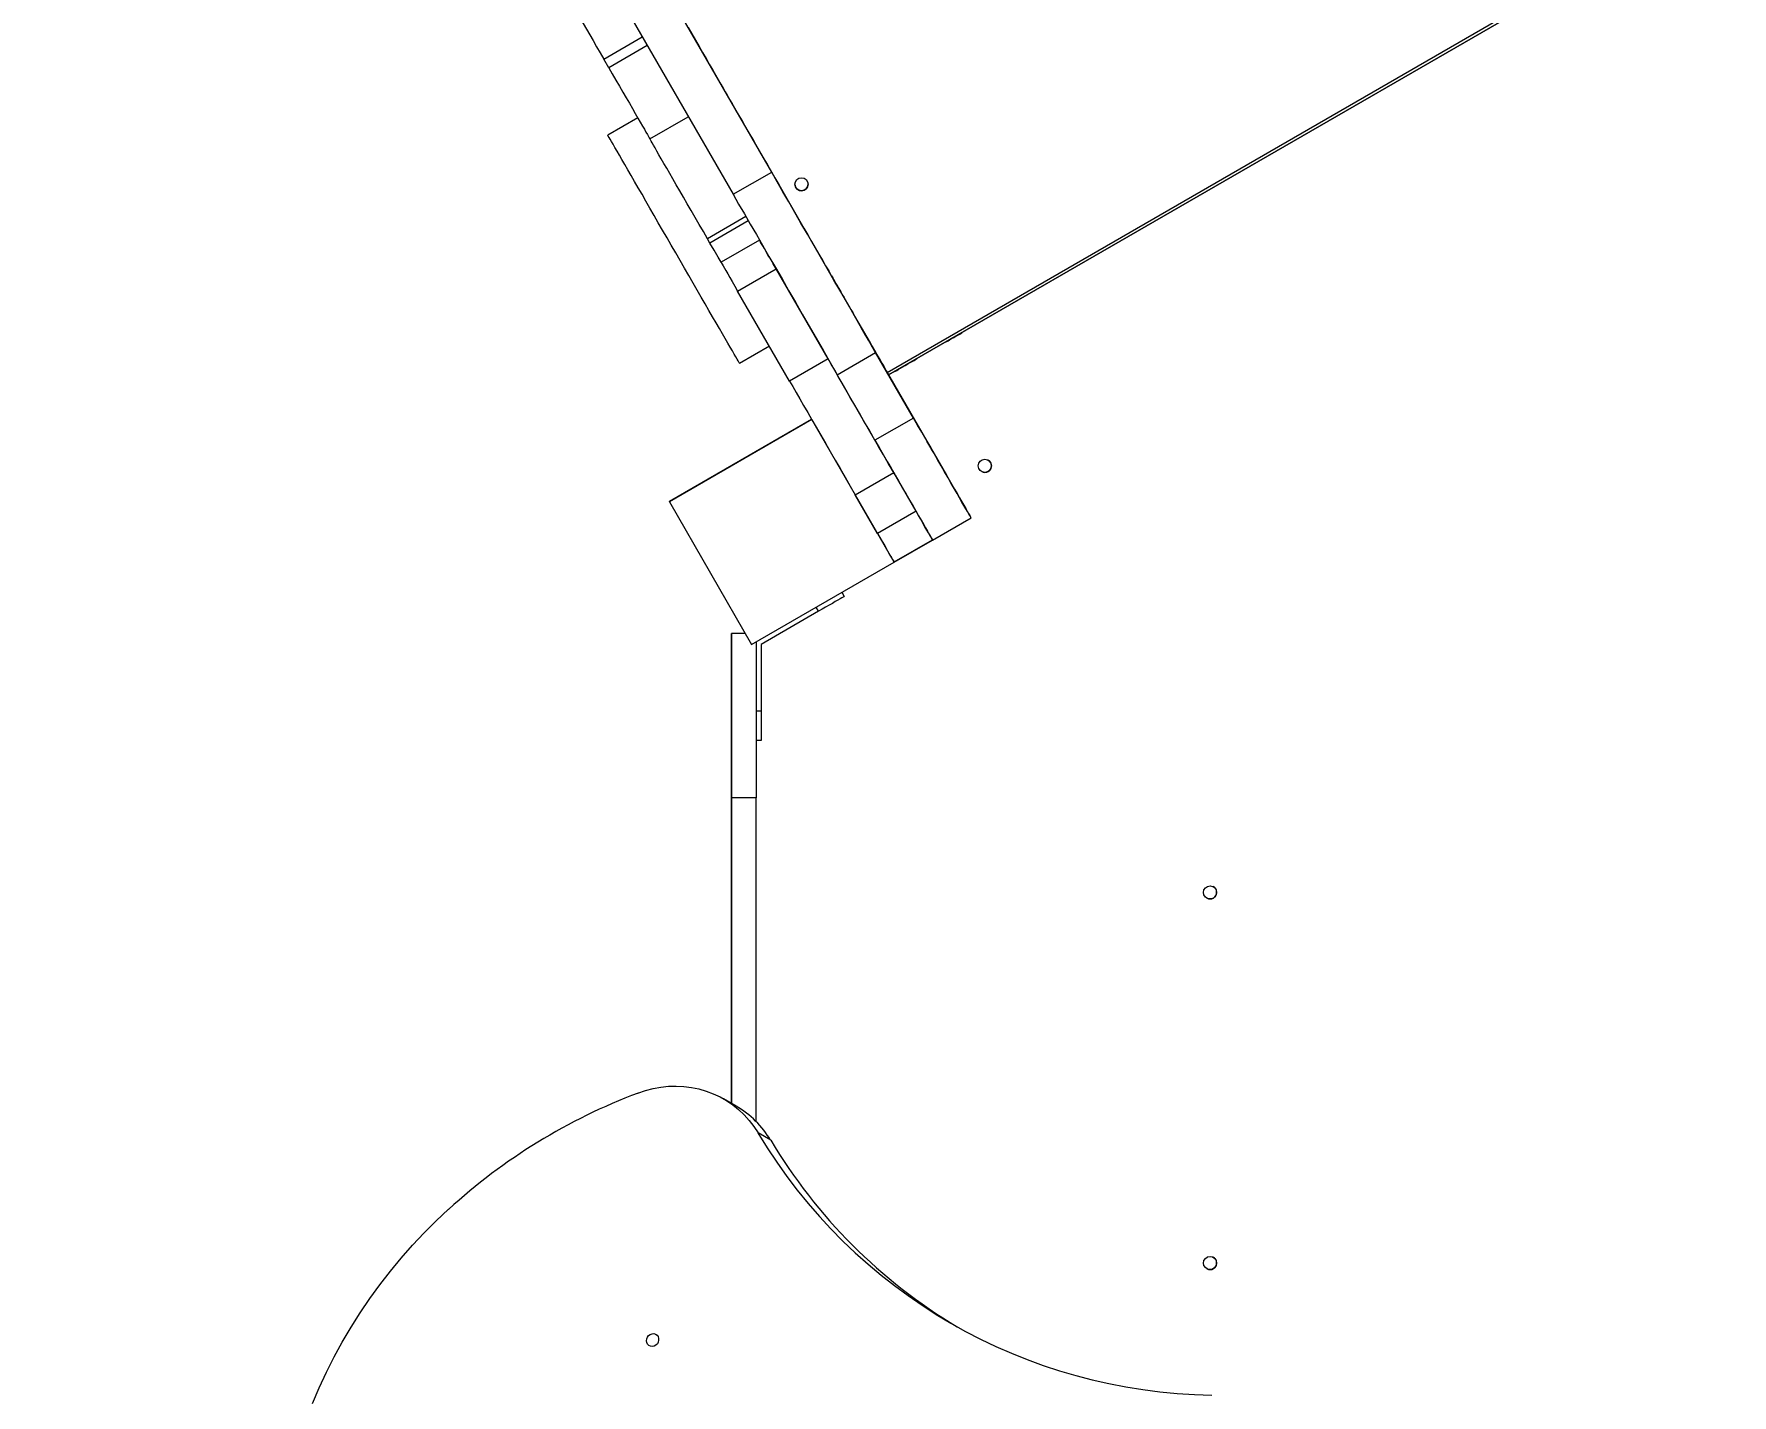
# Model space of a CAD drawing. Header units: millimetres. Extents: x -5909 to 4594, y -5663 to 3899.
# Drawn here: x -1956 to -924, y 181 to 1008 of the extents above; entities that cross this region are included whole.
import ezdxf

# ---------------------------------------------------------------- set-up
doc = ezdxf.new("R2010")
doc.units = ezdxf.units.MM
for name, color, linetype in [('DIKOM_ОБЪЕКТ', 7, 'Continuous'), ('DIKOM_РАЗМЕР_ЗОНА', 7, 'Continuous'), ('DIKOM_РАЗМЕР_ОБЪЕКТА', 7, 'Continuous')]:
    doc.layers.add(name, color=color, linetype=linetype)
doc.styles.add('style1', font='arial.ttf', dxfattribs={"width": 0.8})
doc.dimstyles.new('1-50', dxfattribs={"dimtxt": 300, "dimasz": 200, "dimexe": 100, "dimexo": 0, "dimgap": 100, "dimtad": 1, "dimdec": 0, "dimtxsty": 'style1', "dimcen": 0, "dimclrd": 7, "dimclre": 7, "dimadec": 1, "dimazin": 2, "dimtfac": 1, "dimtdec": 0, "dimtmove": 0, "dimatfit": 3, "dimfxl": 0, "dimlwd": 25, "dimlwe": 18, "dimarcsym": 0})

# ---------------------------------------------------------------- blocks, each defined once
blk = doc.blocks.new('*D10')
at = {"layer": 'Defpoints', "color": 0, "transparency": 16777216}
for p in [(-1401.9, 2033.3), (-4629.1, -2092), (-1925.6, -2092)]:
    blk.add_point(p, dxfattribs=at)
at = {"layer": 'DIKOM_РАЗМЕР_ОБЪЕКТА', "color": 7, "lineweight": 18, "transparency": 16777216}
for p, q in [((-1401.9, 2033.3), (-4729.1, 2033.3)), ((-1925.6, -2092), (-4729.1, -2092))]:
    blk.add_line(p, q, dxfattribs=at)
at = {"layer": 'DIKOM_РАЗМЕР_ОБЪЕКТА', "color": 7, "lineweight": 25, "transparency": 16777216}
blk.add_line((-4629.1, 1833.3), (-4629.1, -1892), dxfattribs=at)
at = {"layer": 'DIKOM_РАЗМЕР_ОБЪЕКТА', "color": 7, "transparency": 16777216}
for points in [[(-4662.4, 1833.3), (-4595.7, 1833.3), (-4629.1, 2033.3)], [(-4662.4, -1892), (-4595.7, -1892), (-4629.1, -2092)]]:
    blk.add_solid(points, dxfattribs=at)
at = {"layer": 'DIKOM_РАЗМЕР_ОБЪЕКТА', "color": 0, "transparency": 16777216, "insert": (-4882.2, 327.8), "char_height": 300, "attachment_point": 5, "rotation": 90, "style": 'style1'}
blk.add_mtext('4100', dxfattribs=at)
blk = doc.blocks.new('*D11')
at = {"layer": 'Defpoints', "color": 0, "transparency": 16777216}
for p in [(-5459, 3899.3), (-1035.9, 3899.3), (-1992.5, -4208.1)]:
    blk.add_point(p, dxfattribs=at)
at = {"layer": 'DIKOM_РАЗМЕР_ЗОНА', "color": 7, "lineweight": 18, "transparency": 16777216}
for p, q in [((-1035.9, 3899.3), (-5559, 3899.3)), ((-1992.5, -4208.1), (-5559, -4208.1))]:
    blk.add_line(p, q, dxfattribs=at)
at = {"layer": 'DIKOM_РАЗМЕР_ЗОНА', "color": 7, "lineweight": 25, "transparency": 16777216}
blk.add_line((-5459, -4008.1), (-5459, 3699.3), dxfattribs=at)
at = {"layer": 'DIKOM_РАЗМЕР_ЗОНА', "color": 7, "transparency": 16777216}
for points in [[(-5492.3, 3699.3), (-5425.7, 3699.3), (-5459, 3899.3)], [(-5492.3, -4008.1), (-5425.7, -4008.1), (-5459, -4208.1)]]:
    blk.add_solid(points, dxfattribs=at)
at = {"layer": 'DIKOM_РАЗМЕР_ЗОНА', "color": 0, "transparency": 16777216, "insert": (-5712.2, 125.3), "char_height": 300, "attachment_point": 5, "rotation": 90, "style": 'style1'}
blk.add_mtext('8100', dxfattribs=at)

msp = doc.modelspace()

# ---------------------------------------------------------------- linework, layer by layer
at = {"layer": 'DIKOM_ОБЪЕКТ', "color": 7, "linetype": 'Continuous', "lineweight": 15}
for p, q in [((-1507.6, 924.3), (-1856.7, 1528.8)), ((-1880.1, 1515.3), (-1531, 910.8)), ((-1437.4, 802.6), (-924.7, 1098.6)), ((-1436.5, 801), (-923.8, 1097)), ((-1436.5, 801), (-923.8, 1097)), ((-923.8, 1097), (-1436.5, 801)), ((-1609.6, 992.9), (-1586.3, 1006.4)), ((-1606.6, 987.7), (-1609.6, 992.9)), ((-1583.3, 1001.2), (-1606.6, 987.7)), ((-1531.4, 965.4), (-1531.4, 965.4)), ((-1589, 957.3), (-1607.2, 946.8)), ((-1581.6, 944.5), (-1558.3, 957.9)), ((-1531, 910.8), (-1507.6, 924.3)), ((-1498.4, 908.2), (-1495.4, 903)), ((-1523.3, 897.3), (-1546.6, 883.8)), ((-1521.8, 894.7), (-1545.1, 881.2)), ((-1545.1, 881.2), (-1546.6, 883.8)), ((-1515, 883), (-1538.4, 869.5)), ((-1528.3, 852), (-1504.9, 865.5)), ((-1473.3, 810.8), (-1504.9, 865.5)), ((-1496.7, 797.3), (-1528.3, 852)), ((-1462.4, 845.9), (-1462.4, 845.9)), ((-1462.4, 845.9), (-1462.4, 845.9)), ((-1457.2, 836.8), (-1447.8, 820.6)), ((-1527.2, 808.2), (-1509, 818.7)), ((-1473.3, 810.8), (-1496.7, 797.3)), ((-1467.8, 801.2), (-1444.4, 814.7)), ((-1421.4, 774.8), (-1444.4, 814.7)), ((-1444.8, 761.3), (-1467.8, 801.2)), ((-1438, 803.6), (-1401.4, 740.2)), ((-1421.4, 774.8), (-1444.8, 761.3)), ((-1483.3, 774), (-1569.8, 724.1)), ((-1483.2, 773.9), (-1569.8, 723.9)), ((-1483.2, 773.9), (-1483.2, 774)), ((-1433.2, 687.3), (-1483.2, 773.9)), ((-1456.8, 728.2), (-1433.4, 741.7)), ((-1419.8, 718.2), (-1433.4, 741.7)), ((-1569.8, 723.9), (-1569.8, 724.1)), ((-1569.8, 723.9), (-1519.8, 637.3)), ((-1443.2, 704.7), (-1456.8, 728.2)), ((-1419.8, 718.2), (-1443.2, 704.7)), ((-1409.8, 700.7), (-1386.4, 714.2)), ((-1386.4, 714.2), (-1386.4, 714.2)), ((-1433.2, 687.4), (-1409.8, 700.9)), ((-1433.1, 687.2), (-1409.8, 700.7)), ((-1409.8, 700.9), (-1409.8, 700.9)), ((-1519.8, 637.3), (-1433.2, 687.3)), ((-1433.2, 687.3), (-1433.2, 687.4)), ((-1433.2, 687.4), (-1433.1, 687.2)), ((-1465, 669), (-1463.6, 666.4)), ((-1479.1, 657.4), (-1514, 637.2)), ((-1479.1, 657.4), (-1480.6, 660)), ((-1532, 644), (-1532, 644)), ((-1523.7, 644), (-1532, 644)), ((-1523.7, 644), (-1532, 644)), ((-1514, 637.2), (-1514, 597)), ((-1517, 597), (-1514, 597)), ((-1514, 579), (-1517, 579)), ((-1532.1, 544), (-1532.1, 358.4)), ((-1517, 544), (-1532, 544)), ((-1532, 358.3), (-1532, 544)), ((-1517, 347.3), (-1517, 544)), ((-1532, 524), (-1532, 524)), ((-1532, 424), (-1532, 424)), ((-1532, 424), (-1532, 424)), ((-1529.1, 356.7), (-1536.8, 361.1)), ((-1508.2, 336), (-1515.9, 340.5))]:
    msp.add_line(p, q, dxfattribs=at)
at = {"layer": 'DIKOM_ОБЪЕКТ', "color": 7, "linetype": 'Continuous', "lineweight": 15, "flags": 128}
for points in [[(-1634.6, 1036.2), (-1634.5, 1036.1), (-1634.3, 1035.6), (-1633.8, 1034.8), (-1633.1, 1033.6), (-1632.3, 1032.2), (-1631.3, 1030.4), (-1630.1, 1028.4), (-1628.8, 1026.1), (-1627.3, 1023.6), (-1625.7, 1020.8), (-1624, 1017.8), (-1622.1, 1014.6), (-1620.2, 1011.2), (-1618.2, 1007.8), (-1616.1, 1004.2), (-1614, 1000.5), (-1611.8, 996.7), (-1609.6, 992.9)], [(-1558.4, 1012.2), (-1556.1, 1008.3), (-1553.9, 1004.5), (-1551.7, 1000.7), (-1549.6, 997), (-1547.5, 993.4), (-1545.5, 989.9), (-1543.6, 986.6), (-1541.8, 983.4), (-1540.1, 980.5), (-1538.5, 977.8), (-1537.1, 975.3), (-1535.8, 973), (-1534.6, 971), (-1533.6, 969.3), (-1532.8, 967.9), (-1532.2, 966.8), (-1531.7, 966), (-1531.5, 965.6), (-1531.4, 965.4)], [(-1606.6, 987.7), (-1604.5, 984), (-1602.3, 980.2), (-1600.2, 976.5), (-1598.1, 972.9), (-1596.1, 969.4), (-1594.1, 966.1), (-1592.3, 962.9), (-1590.6, 959.9), (-1589, 957.1), (-1587.5, 954.6), (-1586.2, 952.3), (-1585, 950.3), (-1584, 948.5), (-1583.1, 947.1), (-1582.5, 945.9), (-1582, 945.1), (-1581.7, 944.6), (-1581.6, 944.5)], [(-1531.4, 965.4), (-1531.3, 965.2), (-1531, 964.7), (-1530.5, 964), (-1529.9, 962.8), (-1529.1, 961.4), (-1528.1, 959.7), (-1527, 957.7), (-1525.6, 955.5), (-1524.2, 952.9), (-1522.6, 950.1), (-1520.8, 947.1), (-1518.9, 943.9), (-1517, 940.4), (-1514.9, 936.8), (-1512.7, 933), (-1510.4, 929.1), (-1508.1, 925.1), (-1505.7, 920.9), (-1503.3, 916.7), (-1500.8, 912.5), (-1498.4, 908.2)], [(-1527.2, 808.2), (-1527.3, 808.4), (-1527.6, 808.8), (-1528, 809.6), (-1528.6, 810.7), (-1529.4, 812), (-1530.4, 813.7), (-1531.5, 815.6), (-1532.8, 817.9), (-1534.2, 820.4), (-1535.8, 823.1), (-1537.5, 826.1), (-1539.4, 829.3), (-1541.4, 832.7), (-1543.5, 836.4), (-1545.7, 840.2), (-1548, 844.2), (-1550.4, 848.3), (-1552.8, 852.6), (-1555.4, 856.9), (-1557.9, 861.4), (-1560.6, 866), (-1563.2, 870.5), (-1565.9, 875.2), (-1568.6, 879.8), (-1571.2, 884.4), (-1573.9, 889), (-1576.5, 893.5), (-1579.1, 898), (-1581.6, 902.4), (-1584.1, 906.6), (-1586.4, 910.8), (-1588.7, 914.8), (-1590.9, 918.6), (-1593, 922.2), (-1595, 925.6), (-1596.9, 928.9), (-1598.6, 931.9), (-1600.2, 934.6), (-1601.6, 937.1), (-1602.9, 939.3), (-1604, 941.3), (-1605, 942.9), (-1605.8, 944.3), (-1606.4, 945.4), (-1606.9, 946.1), (-1607.1, 946.6), (-1607.2, 946.8)], [(-1546.6, 883.8), (-1549.1, 888.2), (-1551.6, 892.5), (-1554.1, 896.7), (-1556.5, 900.9), (-1558.9, 905), (-1561.2, 909), (-1563.4, 912.9), (-1565.6, 916.6), (-1567.6, 920.2), (-1569.6, 923.5), (-1571.4, 926.7), (-1573.1, 929.6), (-1574.7, 932.4), (-1576.1, 934.8), (-1577.4, 937), (-1578.5, 939), (-1579.4, 940.6), (-1580.2, 942), (-1580.8, 943.1), (-1581.3, 943.8), (-1581.5, 944.3), (-1581.6, 944.5)], [(-1444.4, 814.7), (-1448.7, 822.1), (-1452.9, 829.5), (-1457.2, 836.9), (-1461.4, 844.2), (-1465.6, 851.5), (-1469.8, 858.7), (-1473.9, 865.8), (-1478, 872.9), (-1482, 879.8), (-1485.9, 886.6), (-1489.8, 893.3), (-1493.5, 899.8), (-1497.2, 906.2), (-1500.8, 912.4), (-1504.3, 918.4), (-1507.6, 924.3)], [(-1531, 910.8), (-1527.7, 904.9), (-1524.2, 898.9), (-1520.6, 892.7), (-1516.9, 886.3), (-1513.1, 879.8), (-1509.3, 873.1), (-1505.3, 866.3), (-1501.3, 859.4), (-1497.3, 852.3), (-1493.2, 845.2), (-1489, 838), (-1484.8, 830.7), (-1480.6, 823.4), (-1476.3, 816), (-1472, 808.6), (-1467.8, 801.2)], [(-1495.4, 903), (-1492.9, 898.8), (-1490.5, 894.5), (-1488, 890.3), (-1485.6, 886.2), (-1483.3, 882.1), (-1481.1, 878.2), (-1478.9, 874.4), (-1476.8, 870.8), (-1474.8, 867.4), (-1472.9, 864.2), (-1471.2, 861.1), (-1469.6, 858.3), (-1468.1, 855.8), (-1466.8, 853.5), (-1465.6, 851.5), (-1464.7, 849.8), (-1463.8, 848.4), (-1463.2, 847.3), (-1462.7, 846.5), (-1462.5, 846), (-1462.4, 845.9)], [(-1538.4, 869.5), (-1540.2, 872.6), (-1542.6, 876.9), (-1545.1, 881.2)], [(-1504.9, 865.5), (-1506.6, 868.5), (-1508.2, 871.3), (-1509.7, 873.7), (-1510.9, 875.9), (-1512, 877.9), (-1513, 879.5), (-1513.7, 880.8), (-1514.3, 881.8), (-1514.6, 882.3)], [(-1538.4, 869.5), (-1538.3, 869.4), (-1538.1, 869), (-1537.7, 868.3), (-1537.1, 867.3), (-1536.3, 866), (-1535.4, 864.4), (-1534.3, 862.4), (-1533, 860.2), (-1531.6, 857.8), (-1530, 855), (-1528.3, 852)], [(-1471.3, 861.3), (-1471.2, 861.2), (-1470.9, 860.7), (-1470.5, 860), (-1470, 859.1), (-1469.4, 858.1), (-1468.9, 857.1), (-1468.3, 856.1), (-1467.8, 855.3), (-1467.5, 854.7), (-1467.3, 854.4), (-1467.3, 854.4), (-1467.5, 854.7), (-1467.8, 855.3), (-1468.3, 856.1), (-1468.9, 857.1), (-1469.4, 858.1), (-1470, 859.1), (-1470.5, 860), (-1470.9, 860.7), (-1471.2, 861.2), (-1471.3, 861.3)], [(-1462.4, 845.9), (-1462.3, 845.7), (-1462, 845.3), (-1461.6, 844.5), (-1461, 843.5), (-1460.3, 842.2), (-1459.4, 840.7), (-1458.3, 838.9), (-1457.2, 836.8)], [(-1453, 829.6), (-1452.9, 829.4), (-1452.6, 828.9), (-1452.2, 828.2), (-1451.7, 827.4), (-1451.1, 826.3), (-1450.5, 825.3), (-1450, 824.4), (-1449.5, 823.5), (-1449.2, 823), (-1449, 822.7), (-1449, 822.7), (-1449.2, 823), (-1449.5, 823.5), (-1450, 824.4), (-1450.5, 825.3), (-1451.1, 826.3), (-1451.7, 827.4), (-1452.2, 828.2), (-1452.6, 828.9), (-1452.9, 829.4), (-1453, 829.6)], [(-1401.8, 821), (-1401.7, 821.1), (-1401.2, 821.4), (-1400.4, 821.8), (-1399.4, 822.4), (-1398.2, 823.1), (-1396.9, 823.8), (-1395.6, 824.6), (-1394.4, 825.3), (-1393.3, 825.9), (-1392.4, 826.4), (-1391.8, 826.8), (-1391.5, 827), (-1391.5, 827), (-1391.8, 826.8), (-1392.4, 826.4), (-1393.3, 825.9), (-1394.4, 825.3), (-1395.6, 824.6), (-1396.9, 823.8), (-1398.2, 823.1), (-1399.4, 822.4), (-1400.4, 821.8), (-1401.2, 821.4), (-1401.7, 821.1), (-1401.8, 821)], [(-1447.8, 820.6), (-1446.7, 818.8), (-1445.6, 816.8), (-1444.4, 814.8), (-1443.2, 812.7), (-1441.9, 810.5), (-1440.6, 808.2), (-1439.3, 806), (-1438, 803.6)], [(-1447.2, 819.6), (-1447.1, 819.5), (-1446.9, 819), (-1446.5, 818.3), (-1446, 817.4), (-1445.4, 816.4), (-1444.8, 815.4), (-1444.2, 814.4), (-1443.8, 813.6), (-1443.4, 813), (-1443.2, 812.7), (-1443.2, 812.7), (-1443.4, 813), (-1443.8, 813.6), (-1444.2, 814.4), (-1444.8, 815.4), (-1445.4, 816.4), (-1446, 817.4), (-1446.5, 818.3), (-1446.9, 819), (-1447.1, 819.5), (-1447.2, 819.6)], [(-1433.4, 741.7), (-1436.5, 747), (-1439.6, 752.4), (-1442.6, 757.6), (-1445.6, 762.8), (-1448.6, 768), (-1451.5, 773), (-1454.3, 777.9), (-1457.1, 782.7), (-1459.8, 787.3), (-1462.3, 791.8), (-1464.8, 796), (-1467.1, 800.1), (-1469.3, 803.9), (-1471.4, 807.5), (-1473.3, 810.8)], [(-1433, 803), (-1432.8, 803.1), (-1432.4, 803.4), (-1431.6, 803.8), (-1430.6, 804.4), (-1429.3, 805.1), (-1427.9, 805.9), (-1426.4, 806.8), (-1424.9, 807.7), (-1423.5, 808.5), (-1422.2, 809.3), (-1421, 809.9), (-1420.1, 810.4), (-1419.5, 810.8), (-1419.2, 811), (-1419.2, 811), (-1419.5, 810.8), (-1420.1, 810.4), (-1421, 809.9), (-1422.2, 809.3), (-1423.5, 808.5), (-1424.9, 807.7), (-1426.4, 806.8), (-1427.9, 805.9), (-1429.3, 805.1), (-1430.6, 804.4), (-1431.6, 803.8), (-1432.4, 803.4), (-1432.8, 803.1), (-1433, 803)], [(-1496.7, 797.3), (-1494.8, 794), (-1492.7, 790.4), (-1490.5, 786.6), (-1488.2, 782.5), (-1485.7, 778.3), (-1483.1, 773.8), (-1480.5, 769.2), (-1477.7, 764.4), (-1474.9, 759.5), (-1472, 754.5), (-1469, 749.3), (-1466, 744.1), (-1463, 738.9), (-1459.9, 733.5), (-1456.8, 728.2)], [(-1386.4, 714.2), (-1386.5, 714.4), (-1386.7, 714.8), (-1387.2, 715.6), (-1387.8, 716.7), (-1388.6, 718), (-1389.5, 719.7), (-1390.7, 721.6), (-1391.9, 723.8), (-1393.4, 726.3), (-1394.9, 729), (-1396.6, 732), (-1398.5, 735.1), (-1400.4, 738.5), (-1402.5, 742.1), (-1404.6, 745.8), (-1406.8, 749.7), (-1409.1, 753.7), (-1411.5, 757.8), (-1413.9, 762), (-1416.4, 766.2), (-1418.9, 770.5), (-1421.4, 774.8)], [(-1444.8, 761.3), (-1442.3, 757), (-1439.8, 752.7), (-1437.3, 748.5), (-1434.9, 744.3), (-1432.5, 740.2), (-1430.2, 736.2), (-1428, 732.3), (-1425.8, 728.6), (-1423.8, 725), (-1421.8, 721.6), (-1420, 718.5), (-1418.3, 715.5), (-1416.7, 712.8), (-1415.3, 710.3), (-1414, 708.1), (-1412.9, 706.2), (-1412, 704.5), (-1411.2, 703.2), (-1410.6, 702.1), (-1410.1, 701.3), (-1409.8, 700.9), (-1409.8, 700.7)], [(-1413.4, 761), (-1413.3, 760.8), (-1413, 760.4), (-1412.6, 759.7), (-1412.1, 758.8), (-1411.5, 757.8), (-1410.9, 756.8), (-1410.4, 755.8), (-1409.9, 755), (-1409.6, 754.4), (-1409.4, 754.1), (-1409.4, 754.1), (-1409.6, 754.4), (-1409.9, 755), (-1410.4, 755.8), (-1410.9, 756.8), (-1411.5, 757.8), (-1412.1, 758.8), (-1412.6, 759.7), (-1413, 760.4), (-1413.3, 760.8), (-1413.4, 761)], [(-1413.4, 761), (-1413.3, 760.9), (-1413, 760.4), (-1412.6, 759.7), (-1412.1, 758.8), (-1411.5, 757.8), (-1410.9, 756.8), (-1410.4, 755.8), (-1409.9, 755), (-1409.6, 754.4), (-1409.4, 754.1), (-1409.4, 754.1), (-1409.6, 754.4), (-1409.9, 755), (-1410.4, 755.8), (-1410.9, 756.8), (-1411.5, 757.8), (-1412.1, 758.8), (-1412.6, 759.7), (-1413, 760.4), (-1413.3, 760.9), (-1413.4, 761)], [(-1436.8, 747.5), (-1436.7, 747.3), (-1436.4, 746.9), (-1436, 746.2), (-1435.5, 745.3), (-1434.9, 744.3), (-1434.3, 743.2), (-1433.8, 742.3), (-1433.3, 741.5), (-1433, 740.9), (-1432.8, 740.6), (-1432.8, 740.6), (-1433, 740.9), (-1433.3, 741.5), (-1433.8, 742.3), (-1434.3, 743.2), (-1434.9, 744.3), (-1435.5, 745.3), (-1436, 746.2), (-1436.4, 746.9), (-1436.7, 747.3), (-1436.8, 747.5)], [(-1401.4, 740.2), (-1399.7, 737.3), (-1398, 734.4), (-1396.4, 731.6), (-1394.9, 729), (-1393.4, 726.4), (-1392, 724), (-1390.8, 721.9), (-1389.6, 719.9), (-1388.7, 718.2), (-1387.9, 716.8), (-1387.2, 715.7), (-1386.7, 714.9), (-1386.5, 714.4), (-1386.4, 714.2)], [(-1409.8, 700.9), (-1409.9, 701), (-1410.2, 701.6), (-1410.7, 702.4), (-1411.4, 703.6), (-1412.3, 705.1), (-1413.3, 706.8), (-1414.4, 708.8), (-1415.7, 711), (-1417, 713.3), (-1418.4, 715.7), (-1419.8, 718.2)], [(-1443.2, 704.7), (-1441.8, 702.2), (-1440.4, 699.8), (-1439.1, 697.5), (-1437.8, 695.3), (-1436.7, 693.3), (-1435.7, 691.6), (-1434.8, 690.1), (-1434.1, 688.9), (-1433.6, 688.1), (-1433.3, 687.5), (-1433.2, 687.4)], [(-1463.6, 666.4), (-1463.7, 666.3), (-1464.2, 666), (-1465, 665.6), (-1466, 665), (-1467.4, 664.2), (-1468.9, 663.3), (-1470.7, 662.2), (-1472.7, 661.1), (-1474.8, 659.9), (-1476.9, 658.7), (-1479.1, 657.4)], [(-1532.1, 544), (-1532.1, 550), (-1532.1, 556.1), (-1532.1, 562), (-1532.1, 567.9), (-1532.1, 573.8), (-1532.1, 579.5), (-1532.1, 585), (-1532.1, 590.5), (-1532.1, 595.7), (-1532.1, 600.8), (-1532.1, 605.7), (-1532.1, 610.3), (-1532.1, 614.7), (-1532.1, 618.9), (-1532.1, 622.7), (-1532.1, 626.3), (-1532.1, 629.6), (-1532.1, 632.5), (-1532.1, 635.2), (-1532.1, 637.5), (-1532.1, 639.5), (-1532.1, 641.1), (-1532, 642.4), (-1532, 643.3), (-1532, 643.8), (-1532, 644)], [(-1532, 644), (-1532, 643.8), (-1532, 643.3), (-1532, 642.3), (-1532, 641.1), (-1532, 639.5), (-1532, 637.5), (-1532, 635.2), (-1532, 632.5), (-1532, 629.6), (-1532, 626.3), (-1532, 622.7), (-1532, 618.8), (-1532, 614.7), (-1532, 610.3), (-1532, 605.6), (-1532, 600.8), (-1532, 595.7), (-1532, 590.4), (-1532, 585), (-1532, 579.4), (-1532, 573.7), (-1532, 567.9), (-1532, 562), (-1532, 556), (-1532, 550), (-1532, 544)], [(-1517, 639), (-1517, 637.5), (-1517, 635.2), (-1517, 632.5), (-1517, 629.6), (-1517, 626.3), (-1517, 622.7), (-1517, 618.8), (-1517, 614.7), (-1517, 610.3), (-1517, 605.6), (-1517, 600.8), (-1517, 595.7), (-1517, 590.4), (-1517, 585), (-1517, 579.4), (-1517, 573.7), (-1517, 567.9), (-1517, 562), (-1517, 556), (-1517, 550), (-1517, 544)], [(-1532, 603), (-1532, 602.8), (-1532, 602.3), (-1532, 601.5), (-1532, 600.4), (-1532, 599.3), (-1532, 598.1), (-1532, 597), (-1532, 596.1), (-1532, 595.4), (-1532, 595), (-1532, 595), (-1532, 595.4), (-1532, 596.1), (-1532, 597), (-1532, 598.1), (-1532, 599.3), (-1532, 600.4), (-1532, 601.5), (-1532, 602.3), (-1532, 602.8), (-1532, 603)], [(-1532, 603), (-1532, 602.8), (-1532, 602.3), (-1532, 601.5), (-1532, 600.5), (-1532, 599.3), (-1532, 598.1), (-1532, 597), (-1532, 596.1), (-1532, 595.4), (-1532, 595), (-1532, 595), (-1532, 595.4), (-1532, 596.1), (-1532, 597), (-1532, 598.1), (-1532, 599.3), (-1532, 600.5), (-1532, 601.5), (-1532, 602.3), (-1532, 602.8), (-1532, 603)], [(-1514, 597), (-1514, 594.4), (-1514, 591.9), (-1514, 589.5), (-1514, 587.3), (-1514, 585.2), (-1514, 583.4), (-1514, 581.8), (-1514, 580.6), (-1514, 579.7), (-1514, 579.2), (-1514, 579)], [(-1532, 424), (-1532, 424.2), (-1532, 424.7), (-1532, 425.6), (-1532, 426.9), (-1532, 428.4), (-1532, 430.3), (-1532, 432.6), (-1532, 435.1), (-1532, 437.9), (-1532, 441), (-1532, 444.3), (-1532, 447.8), (-1532, 451.5), (-1532, 455.4), (-1532, 459.4), (-1532, 463.5), (-1532, 467.6), (-1532, 471.9), (-1532, 476.1), (-1532, 480.3), (-1532, 484.5), (-1532, 488.6), (-1532, 492.6), (-1532, 496.5), (-1532, 500.2), (-1532, 503.7), (-1532, 507), (-1532, 510.1), (-1532, 512.9), (-1532, 515.4), (-1532, 517.6), (-1532, 519.6), (-1532, 521.1), (-1532, 522.4), (-1532, 523.3), (-1532, 523.8), (-1532, 524)], [(-1532, 524), (-1532, 523.8), (-1532, 523.3), (-1532, 522.4), (-1532, 521.1), (-1532, 519.5), (-1532, 517.6), (-1532, 515.4), (-1532, 512.9), (-1532, 510.1), (-1532, 507), (-1532, 503.7), (-1532, 500.2), (-1532, 496.5), (-1532, 492.6), (-1532, 488.6), (-1532, 484.5), (-1532, 480.3), (-1532, 476.1), (-1532, 471.9), (-1532, 467.6), (-1532, 463.4), (-1532, 459.3), (-1532, 455.3), (-1532, 451.5), (-1532, 447.8), (-1532, 444.3), (-1532, 440.9), (-1532, 437.9), (-1532, 435.1), (-1532, 432.6), (-1532, 430.3), (-1532, 428.4), (-1532, 426.8), (-1532, 425.6), (-1532, 424.7), (-1532, 424.2), (-1532, 424)], [(-1588.9, 364.7), (-1584.3, 366.3), (-1579.7, 367.4), (-1575, 368.3), (-1570.3, 368.8), (-1565.6, 368.9), (-1561, 368.7), (-1556.4, 368.1), (-1551.9, 367.2), (-1547.5, 365.9), (-1543.2, 364.3), (-1539, 362.3), (-1535.1, 360.1), (-1531.3, 357.5), (-1527.7, 354.6), (-1524.4, 351.5), (-1521.3, 348), (-1518.5, 344.4), (-1515.9, 340.5)], [(-1786.8, 176.1), (-1782.7, 185.6), (-1778.3, 195), (-1773.6, 204.3), (-1768.6, 213.4), (-1763.3, 222.4), (-1757.7, 231.2), (-1751.9, 239.8), (-1745.8, 248.2), (-1739.4, 256.4), (-1732.8, 264.4), (-1725.9, 272.2), (-1718.9, 279.7), (-1711.6, 287), (-1704, 294.1)], [(-1583.1, 216.4), (-1582.4, 217.4), (-1581.4, 218), (-1580.3, 218.4), (-1579.2, 218.5), (-1578.2, 218.2), (-1577.3, 217.6), (-1576.6, 216.7), (-1576.3, 215.6), (-1576.3, 214.5), (-1576.5, 213.3), (-1577.1, 212.3), (-1578, 211.5), (-1579, 210.9), (-1580.1, 210.7), (-1581.2, 210.8), (-1582.2, 211.3), (-1583, 212), (-1583.5, 213), (-1583.7, 214.1), (-1583.5, 215.3), (-1583.1, 216.4)]]:
    msp.add_lwpolyline(points, dxfattribs=at)
at = {"layer": 'DIKOM_ОБЪЕКТ', "color": 7, "linetype": 'Continuous', "lineweight": 15}
for centre in [(-1489.5, 916.9), (-1378, 745.8), (-1241.1, 486.6), (-1241.1, 261.4)]:
    msp.add_circle(centre, 4, dxfattribs=at)
for centre, radius, start, end in [((-1489.5, 916.9), 4, 181.1812, 1.1812), ((-1378, 745.8), 4, 241.1812, 61.1812), ((-1241.1, 486.6), 4, 241.1812, 61.1812), ((-1462.1, 29), 358.8, 110.6862, 132.3885), ((-1558.6, 305.9), 58.7, 30.9098, 59.8566), ((-1235.3, 507.9), 326.8, 210.8243, 269.1758), ((-1225.8, 505), 329.1, 210.894, 239.093), ((-1241.1, 261.4), 4, 241.1812, 61.1812)]:
    msp.add_arc(centre, radius, start, end, dxfattribs=at)

# ---------------------------------------------------------------- dimensions: what is measured, and where the dimension line sits
at = {"layer": 'DIKOM_РАЗМЕР_ЗОНА'}
dim = msp.add_linear_dim(base=(-5459, 3899.3), p1=(-1992.5, -4208.1), p2=(-1035.9, 3899.3), angle=90, text='8100', dimstyle='1-50', dxfattribs=at)
dim.commit()
dim.dimension.update_dxf_attribs({"geometry": '*D11', "text_midpoint": (-5459, 125.3), "dimtype": 160})
at = {"layer": 'DIKOM_РАЗМЕР_ОБЪЕКТА'}
dim = msp.add_linear_dim(base=(-4629.1, -2092), p1=(-1401.9, 2033.3), p2=(-1925.6, -2092), angle=90, text='4100', dimstyle='1-50', dxfattribs=at)
dim.commit()
dim.dimension.update_dxf_attribs({"geometry": '*D10', "text_midpoint": (-4629.1, 327.8), "dimtype": 160})

doc.saveas('drawing.dxf')
